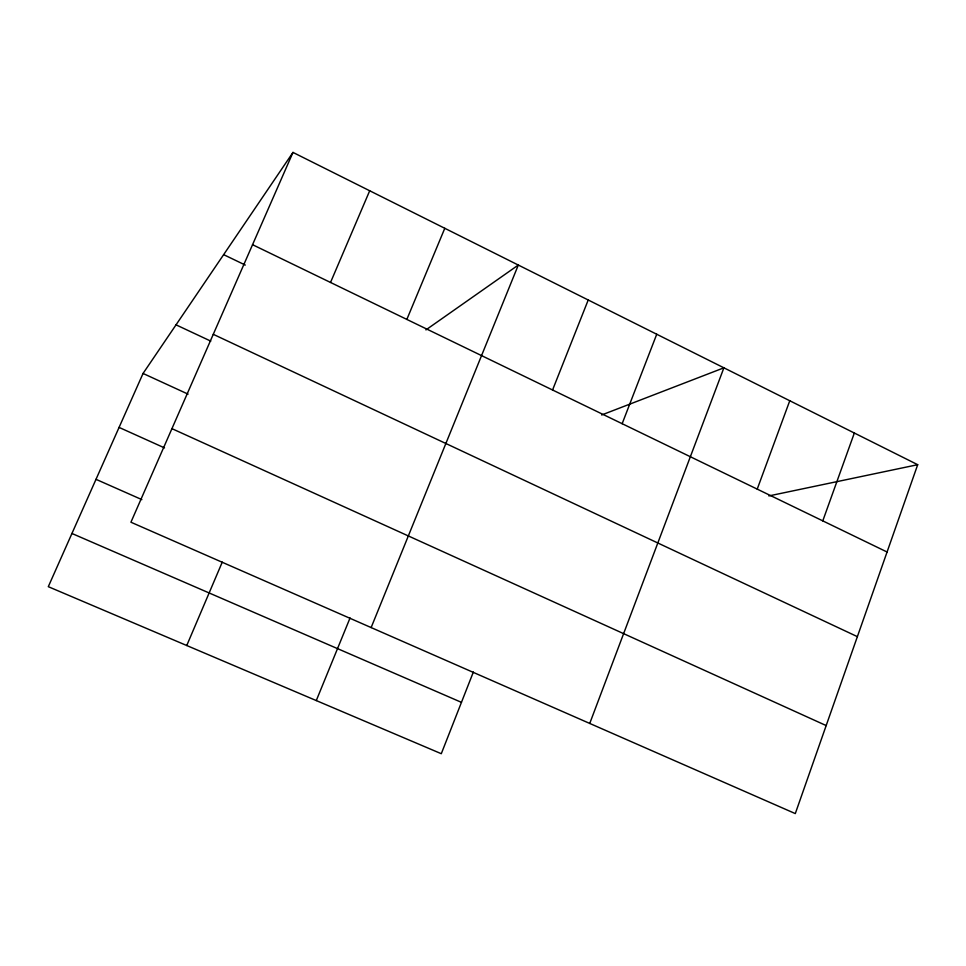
<?xml version="1.0" encoding="UTF-8"?>
<svg xmlns="http://www.w3.org/2000/svg" width="966" height="966" viewBox="0 0 966 966"><rect width="100%" height="100%" fill="white"/><g stroke="black" fill="none" stroke-linecap="round" stroke-linejoin="round"><path stroke-width="1.45" d="M917.7 464.694L795.296 813.589L130.929 522.22L292.988 152.411L917.7 464.694L768.851 495.932M822.778 520.879L854.342 433.034M757.223 489.122L789.765 400.745M589.743 723.437L723.896 367.817L601.661 414.982M622.152 423.7L656.735 334.248M473.364 672.01L441.293 753.709L48.3 586.676L143.053 373.456L292.988 152.411M552.564 389.998L588.222 299.991M371.137 627.574L518.307 265.046L425.921 329.901M316.28 700.579L350.066 617.926M406.843 319.42L444.795 228.29M186.752 645.517L222.265 562.115M330.529 282.458L369.7 190.749M71.943 533.474L461.458 702.354M95.996 479.329L141.869 499.615M119.072 427.407L164.534 447.898M171.936 428.65L826.184 725.575M143.053 373.456L188.08 394.14M213.269 334.321L857.373 636.654M176.029 324.842L210.781 341.119M223.641 254.65L245.292 265.058M252.549 244.688L887.066 552.009"/></g></svg>
